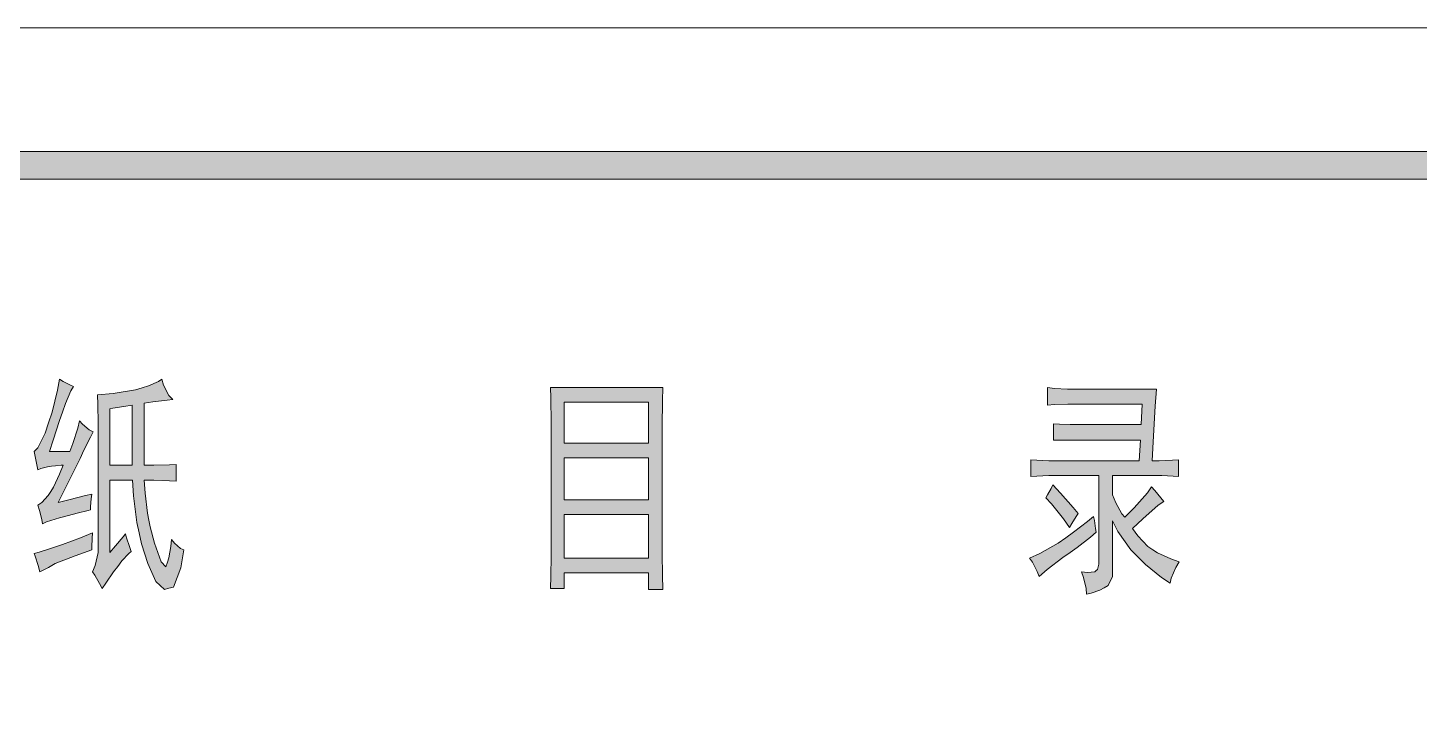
# Model space of a CAD drawing. Header units: millimetres. Extents: x 0 to 207, y 0 to 293.
# Drawn here: x 104.08 to 153.92, y 267.7 to 292.64 of the extents above; entities that cross this region are included whole.
import ezdxf

# ---------------------------------------------------------------- set-up
doc = ezdxf.new("R2010")
doc.units = ezdxf.units.MM

msp = doc.modelspace()

# ---------------------------------------------------------------- hatches: boundary and pattern name
h = msp.add_hatch(color=0)
h.dxf.hatch_style = 2
h.paths.add_polyline_path([(202.483861, 288.208861), (201.499611, 287.224611), (25.124833, 287.224611), (24.140583, 288.208861)])
h = msp.add_hatch(color=0)
h.dxf.hatch_style = 2
h.paths.add_polyline_path([(105.720444, 279.795111), (105.625194, 279.646944), (105.427639, 279.188333), (105.325333, 278.881417), (105.2195, 278.5745), (104.986667, 277.868944), (104.859667, 277.470306), (105.579333, 277.470306), (105.69575, 277.752528), (105.868611, 278.299333), (105.928583, 278.567444), (106.034417, 278.451028), (106.277833, 278.249944), (106.415417, 278.168806), (106.323694, 277.985361), (106.090861, 277.512639), (105.953278, 277.219833), (105.812167, 276.930556), (105.417056, 276.140333), (105.163056, 275.642917), (105.544056, 275.741694), (106.150833, 275.893389), (106.369556, 275.942778), (106.348389, 275.776972), (106.323694, 275.49475), (106.323694, 275.378333), (106.242556, 275.360694), (105.847444, 275.261917), (105.533472, 275.17725), (105.2195, 275.096111), (104.753833, 274.947944), (104.602139, 274.880917), (104.580972, 275.029083), (104.499833, 275.360694), (104.439861, 275.544139), (104.580972, 275.642917), (104.813806, 275.893389), (104.905528, 276.041556), (104.99725, 276.19325), (105.2195, 276.655389), (105.3465, 276.972889), (105.275944, 276.972889), (105.067806, 276.95525), (104.930222, 276.937611), (104.789111, 276.9235), (104.545694, 276.856472), (104.439861, 276.807083), (104.302278, 277.470306), (104.439861, 277.604361), (104.700917, 278.119417), (104.824389, 278.500417), (104.947861, 278.881417), (105.138361, 279.661056), (105.208917, 280.059694), (105.3465, 279.978556), (105.604028, 279.8445)])
h = msp.add_hatch(color=0)
h.paths.add_polyline_path([(107.787722, 273.882556), (107.696, 273.815528), (107.452583, 273.550944), (107.300889, 273.353389), (107.149194, 273.152306), (106.8705, 272.753667), (106.7435, 272.556111), (106.64825, 272.739556), (106.475389, 273.035889), (106.39425, 273.152306), (106.496556, 273.385139), (106.602389, 273.850806), (106.602389, 274.083639), (106.602389, 278.168806), (106.602389, 278.482778), (106.591806, 279.146), (106.577694, 279.49525), (107.138611, 279.544639), (107.932361, 279.671639), (108.17225, 279.745722), (108.408611, 279.819806), (108.764917, 279.978556), (108.881333, 280.059694), (108.937778, 279.8445), (109.135333, 279.477611), (109.276444, 279.329444), (109.068306, 279.311806), (108.556778, 279.248306), (108.253389, 279.195389), (108.253389, 276.972889), (108.588528, 276.972889), (109.160028, 276.987), (109.392861, 277.004639), (109.392861, 276.408444), (109.160028, 276.422556), (108.588528, 276.440194), (108.253389, 276.440194), (108.288667, 275.974528), (108.369806, 275.261917), (108.415667, 275.011444), (108.461528, 274.7645), (108.623806, 274.182417), (108.740222, 273.850806), (108.856639, 273.519194), (109.025972, 273.342806), (109.078889, 273.501556), (109.131806, 273.660306), (109.205889, 274.066), (109.230583, 274.316472), (109.332889, 274.182417), (109.555139, 273.998972), (109.671556, 273.949583), (109.565722, 273.304), (109.297611, 272.612556), (109.135333, 272.570222), (108.973056, 272.531417), (108.666139, 272.813639), (108.5215, 273.134667), (108.373333, 273.459222), (108.147556, 274.164778), (108.066417, 274.549306), (107.985278, 274.930306), (107.868861, 275.87575), (107.833583, 276.440194), (107.022194, 276.440194), (107.022194, 273.850806), (107.21975, 274.083639), (107.498444, 274.41525), (107.579583, 274.514028), (107.614861, 274.379972), (107.717167, 274.066)])
h.paths.add_polyline_path([(107.022194, 276.972889), (107.812417, 276.972889), (107.812417, 279.131889), (107.519611, 279.078972), (107.1245, 279.015472), (107.022194, 278.997833)])
h = msp.add_hatch(color=0)
h.paths.add_polyline_path([(126.827139, 279.759833), (126.816556, 279.280056), (126.802444, 278.366361), (126.802444, 277.935972), (126.802444, 274.048361), (126.802444, 273.801417), (126.816556, 273.035889), (126.827139, 272.520833), (126.315611, 272.520833), (126.315611, 273.120556), (123.292306, 273.120556), (123.292306, 272.556111), (122.805472, 272.556111), (122.816056, 273.004139), (122.826639, 273.71675), (122.826639, 273.984861), (122.826639, 277.935972), (122.826639, 278.482778), (122.816056, 279.396472), (122.805472, 279.759833)])
h.paths.add_polyline_path([(126.315611, 273.649722), (126.315611, 275.212528), (123.292306, 275.212528), (123.292306, 273.649722)])
h.paths.add_polyline_path([(126.315611, 275.741694), (126.315611, 277.237472), (123.292306, 277.237472), (123.292306, 275.741694)])
h.paths.add_polyline_path([(126.315611, 277.770167), (126.315611, 279.230667), (123.292306, 279.230667), (123.292306, 277.770167)])
h = msp.add_hatch(color=0)
h.dxf.hatch_style = 2
h.paths.add_polyline_path([(140.821833, 277.868944), (140.821833, 278.465139), (141.040556, 278.451028), (141.425083, 278.433389), (141.587361, 278.433389), (143.958028, 278.433389), (144.003889, 279.163639), (141.566194, 279.163639), (141.333361, 279.163639), (140.857111, 279.146), (140.610167, 279.131889), (140.610167, 279.759833), (140.857111, 279.728083), (141.31925, 279.696333), (141.5415, 279.696333), (144.515417, 279.696333), (144.469556, 279.096611), (144.388417, 277.819556), (144.353139, 277.138694), (144.610667, 277.138694), (145.086917, 277.156333), (145.305639, 277.170444), (145.305639, 276.57425), (145.108083, 276.588361), (144.702389, 276.606), (144.49425, 276.606), (142.934972, 276.606), (142.934972, 275.911028), (143.051389, 275.625278), (143.273639, 275.230167), (143.379472, 275.11375), (143.714611, 275.445361), (144.190861, 275.992167), (144.331972, 276.207361), (144.448389, 276.076833), (144.667111, 275.808722), (144.772944, 275.678194), (144.575389, 275.544139), (144.018, 275.060833), (143.658167, 274.715111), (143.841611, 274.447), (144.201444, 274.066), (144.377833, 273.949583), (144.550694, 273.833167), (145.026944, 273.617972), (145.330333, 273.519194), (145.203333, 273.318111), (145.041056, 272.937111), (145.005778, 272.753667), (144.691806, 272.95475), (144.116778, 273.416889), (143.855722, 273.685), (143.591139, 273.949583), (143.132528, 274.598694), (142.934972, 274.979694), (142.934972, 273.219333), (142.934972, 272.9865), (142.783278, 272.672528), (142.635111, 272.587861), (142.483417, 272.506722), (142.169444, 272.390306), (142.007167, 272.355028), (141.993056, 272.556111), (141.901333, 272.95475), (141.820194, 273.152306), (142.042444, 273.134667), (142.307028, 273.162889), (142.356417, 273.201694), (142.402278, 273.244028), (142.448139, 273.434528), (142.448139, 273.586222), (142.448139, 276.606), (140.867694, 276.606), (140.659556, 276.606), (140.229167, 276.588361), (140.006917, 276.57425), (140.006917, 277.170444), (140.229167, 277.156333), (140.659556, 277.138694), (140.867694, 277.138694), (143.887472, 277.138694), (143.936861, 277.868944)])
h = msp.add_hatch(color=0)
h.dxf.hatch_style = 2
h.paths.add_polyline_path([(140.797139, 276.274389), (141.075833, 275.974528), (141.530917, 275.459472), (141.703778, 275.244278), (141.633222, 275.1455), (141.481528, 274.895028), (141.400389, 274.746861), (141.181667, 275.060833), (140.751278, 275.593528), (140.543139, 275.808722), (140.610167, 275.911028), (140.740694, 276.140333)])
h = msp.add_hatch(color=0)
h.dxf.hatch_style = 2
h.paths.add_polyline_path([(142.356417, 274.581056), (142.14475, 274.397611), (141.675556, 274.03425), (141.4145, 273.850806), (141.153444, 273.667361), (140.599583, 273.236972), (140.310306, 272.9865), (140.23975, 273.169944), (140.066889, 273.501556), (139.961056, 273.649722), (140.331472, 273.815528), (140.984111, 274.182417), (141.262806, 274.379972), (141.5415, 274.581056), (142.042444, 274.962056), (142.261167, 275.1455), (142.285861, 274.997333), (142.331722, 274.715111)])
h = msp.add_hatch(color=0)
h.dxf.hatch_style = 2
h.paths.add_polyline_path([(104.302278, 273.815528), (104.485722, 273.868444), (104.887889, 273.991917), (105.103083, 274.066), (105.318278, 274.140083), (105.963861, 274.379972), (106.39425, 274.549306), (106.380139, 274.348222), (106.369556, 274.048361), (106.369556, 273.949583), (105.776889, 273.734389), (105.06075, 273.452167), (104.940806, 273.385139), (104.817333, 273.318111), (104.602139, 273.201694), (104.510417, 273.152306), (104.453972, 273.385139), (104.348139, 273.71675)])

# ---------------------------------------------------------------- linework, layer by layer
at = {"color": 0, "lineweight": 0}
for points in [[(0, 0), (206.918278, 0), (206.918278, 292.643278), (0, 292.643278)], [(202.483861, 288.208861), (201.499611, 287.224611), (25.124833, 287.224611), (24.140583, 288.208861)], [(105.720444, 279.795111), (105.625194, 279.646944), (105.427639, 279.188333), (105.325333, 278.881417), (105.2195, 278.5745), (104.986667, 277.868944), (104.859667, 277.470306), (105.579333, 277.470306), (105.69575, 277.752528), (105.868611, 278.299333), (105.928583, 278.567444), (106.034417, 278.451028), (106.277833, 278.249944), (106.415417, 278.168806), (106.323694, 277.985361), (106.090861, 277.512639), (105.953278, 277.219833), (105.812167, 276.930556), (105.417056, 276.140333), (105.163056, 275.642917), (105.544056, 275.741694), (106.150833, 275.893389), (106.369556, 275.942778), (106.348389, 275.776972), (106.323694, 275.49475), (106.323694, 275.378333), (106.242556, 275.360694), (105.847444, 275.261917), (105.533472, 275.17725), (105.2195, 275.096111), (104.753833, 274.947944), (104.602139, 274.880917), (104.580972, 275.029083), (104.499833, 275.360694), (104.439861, 275.544139), (104.580972, 275.642917), (104.813806, 275.893389), (104.905528, 276.041556), (104.99725, 276.19325), (105.2195, 276.655389), (105.3465, 276.972889), (105.275944, 276.972889), (105.067806, 276.95525), (104.930222, 276.937611), (104.789111, 276.9235), (104.545694, 276.856472), (104.439861, 276.807083), (104.302278, 277.470306), (104.439861, 277.604361), (104.700917, 278.119417), (104.824389, 278.500417), (104.947861, 278.881417), (105.138361, 279.661056), (105.208917, 280.059694), (105.3465, 279.978556), (105.604028, 279.8445)], [(107.787722, 273.882556), (107.696, 273.815528), (107.452583, 273.550944), (107.300889, 273.353389), (107.149194, 273.152306), (106.8705, 272.753667), (106.7435, 272.556111), (106.64825, 272.739556), (106.475389, 273.035889), (106.39425, 273.152306), (106.496556, 273.385139), (106.602389, 273.850806), (106.602389, 274.083639), (106.602389, 278.168806), (106.602389, 278.482778), (106.591806, 279.146), (106.577694, 279.49525), (107.138611, 279.544639), (107.932361, 279.671639), (108.17225, 279.745722), (108.408611, 279.819806), (108.764917, 279.978556), (108.881333, 280.059694), (108.937778, 279.8445), (109.135333, 279.477611), (109.276444, 279.329444), (109.068306, 279.311806), (108.556778, 279.248306), (108.253389, 279.195389), (108.253389, 276.972889), (108.588528, 276.972889), (109.160028, 276.987), (109.392861, 277.004639), (109.392861, 276.408444), (109.160028, 276.422556), (108.588528, 276.440194), (108.253389, 276.440194), (108.288667, 275.974528), (108.369806, 275.261917), (108.415667, 275.011444), (108.461528, 274.7645), (108.623806, 274.182417), (108.740222, 273.850806), (108.856639, 273.519194), (109.025972, 273.342806), (109.078889, 273.501556), (109.131806, 273.660306), (109.205889, 274.066), (109.230583, 274.316472), (109.332889, 274.182417), (109.555139, 273.998972), (109.671556, 273.949583), (109.565722, 273.304), (109.297611, 272.612556), (109.135333, 272.570222), (108.973056, 272.531417), (108.666139, 272.813639), (108.5215, 273.134667), (108.373333, 273.459222), (108.147556, 274.164778), (108.066417, 274.549306), (107.985278, 274.930306), (107.868861, 275.87575), (107.833583, 276.440194), (107.022194, 276.440194), (107.022194, 273.850806), (107.21975, 274.083639), (107.498444, 274.41525), (107.579583, 274.514028), (107.614861, 274.379972), (107.717167, 274.066)], [(126.827139, 279.759833), (126.816556, 279.280056), (126.802444, 278.366361), (126.802444, 277.935972), (126.802444, 274.048361), (126.802444, 273.801417), (126.816556, 273.035889), (126.827139, 272.520833), (126.315611, 272.520833), (126.315611, 273.120556), (123.292306, 273.120556), (123.292306, 272.556111), (122.805472, 272.556111), (122.816056, 273.004139), (122.826639, 273.71675), (122.826639, 273.984861), (122.826639, 277.935972), (122.826639, 278.482778), (122.816056, 279.396472), (122.805472, 279.759833)], [(140.821833, 277.868944), (140.821833, 278.465139), (141.040556, 278.451028), (141.425083, 278.433389), (141.587361, 278.433389), (143.958028, 278.433389), (144.003889, 279.163639), (141.566194, 279.163639), (141.333361, 279.163639), (140.857111, 279.146), (140.610167, 279.131889), (140.610167, 279.759833), (140.857111, 279.728083), (141.31925, 279.696333), (141.5415, 279.696333), (144.515417, 279.696333), (144.469556, 279.096611), (144.388417, 277.819556), (144.353139, 277.138694), (144.610667, 277.138694), (145.086917, 277.156333), (145.305639, 277.170444), (145.305639, 276.57425), (145.108083, 276.588361), (144.702389, 276.606), (144.49425, 276.606), (142.934972, 276.606), (142.934972, 275.911028), (143.051389, 275.625278), (143.273639, 275.230167), (143.379472, 275.11375), (143.714611, 275.445361), (144.190861, 275.992167), (144.331972, 276.207361), (144.448389, 276.076833), (144.667111, 275.808722), (144.772944, 275.678194), (144.575389, 275.544139), (144.018, 275.060833), (143.658167, 274.715111), (143.841611, 274.447), (144.201444, 274.066), (144.377833, 273.949583), (144.550694, 273.833167), (145.026944, 273.617972), (145.330333, 273.519194), (145.203333, 273.318111), (145.041056, 272.937111), (145.005778, 272.753667), (144.691806, 272.95475), (144.116778, 273.416889), (143.855722, 273.685), (143.591139, 273.949583), (143.132528, 274.598694), (142.934972, 274.979694), (142.934972, 273.219333), (142.934972, 272.9865), (142.783278, 272.672528), (142.635111, 272.587861), (142.483417, 272.506722), (142.169444, 272.390306), (142.007167, 272.355028), (141.993056, 272.556111), (141.901333, 272.95475), (141.820194, 273.152306), (142.042444, 273.134667), (142.307028, 273.162889), (142.356417, 273.201694), (142.402278, 273.244028), (142.448139, 273.434528), (142.448139, 273.586222), (142.448139, 276.606), (140.867694, 276.606), (140.659556, 276.606), (140.229167, 276.588361), (140.006917, 276.57425), (140.006917, 277.170444), (140.229167, 277.156333), (140.659556, 277.138694), (140.867694, 277.138694), (143.887472, 277.138694), (143.936861, 277.868944)], [(107.022194, 276.972889), (107.812417, 276.972889), (107.812417, 279.131889), (107.519611, 279.078972), (107.1245, 279.015472), (107.022194, 278.997833)], [(126.315611, 277.770167), (126.315611, 279.230667), (123.292306, 279.230667), (123.292306, 277.770167)], [(126.315611, 275.741694), (126.315611, 277.237472), (123.292306, 277.237472), (123.292306, 275.741694)], [(140.797139, 276.274389), (141.075833, 275.974528), (141.530917, 275.459472), (141.703778, 275.244278), (141.633222, 275.1455), (141.481528, 274.895028), (141.400389, 274.746861), (141.181667, 275.060833), (140.751278, 275.593528), (140.543139, 275.808722), (140.610167, 275.911028), (140.740694, 276.140333)], [(126.315611, 273.649722), (126.315611, 275.212528), (123.292306, 275.212528), (123.292306, 273.649722)], [(142.356417, 274.581056), (142.14475, 274.397611), (141.675556, 274.03425), (141.4145, 273.850806), (141.153444, 273.667361), (140.599583, 273.236972), (140.310306, 272.9865), (140.23975, 273.169944), (140.066889, 273.501556), (139.961056, 273.649722), (140.331472, 273.815528), (140.984111, 274.182417), (141.262806, 274.379972), (141.5415, 274.581056), (142.042444, 274.962056), (142.261167, 275.1455), (142.285861, 274.997333), (142.331722, 274.715111)], [(104.302278, 273.815528), (104.485722, 273.868444), (104.887889, 273.991917), (105.103083, 274.066), (105.318278, 274.140083), (105.963861, 274.379972), (106.39425, 274.549306), (106.380139, 274.348222), (106.369556, 274.048361), (106.369556, 273.949583), (105.776889, 273.734389), (105.06075, 273.452167), (104.940806, 273.385139), (104.817333, 273.318111), (104.602139, 273.201694), (104.510417, 273.152306), (104.453972, 273.385139), (104.348139, 273.71675)]]:
    msp.add_lwpolyline(points, close=True, dxfattribs=at)

doc.saveas('drawing.dxf')
